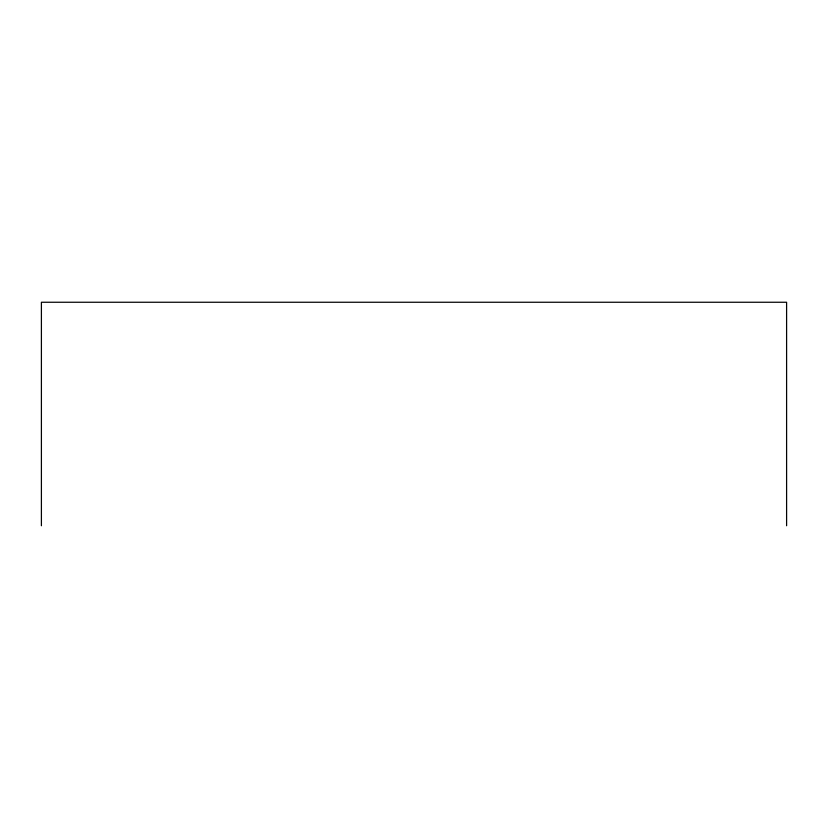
<?xml version="1.0" encoding="UTF-8"?>
<svg xmlns="http://www.w3.org/2000/svg" width="828" height="828" viewBox="0 0 828 828"><rect width="100%" height="100%" fill="white"/><g stroke="black" fill="none" stroke-linecap="round" stroke-linejoin="round"><path stroke-width="1.24" d="M786.6 525.749L786.6 302.251L41.4 302.251L41.4 525.749"/></g></svg>
